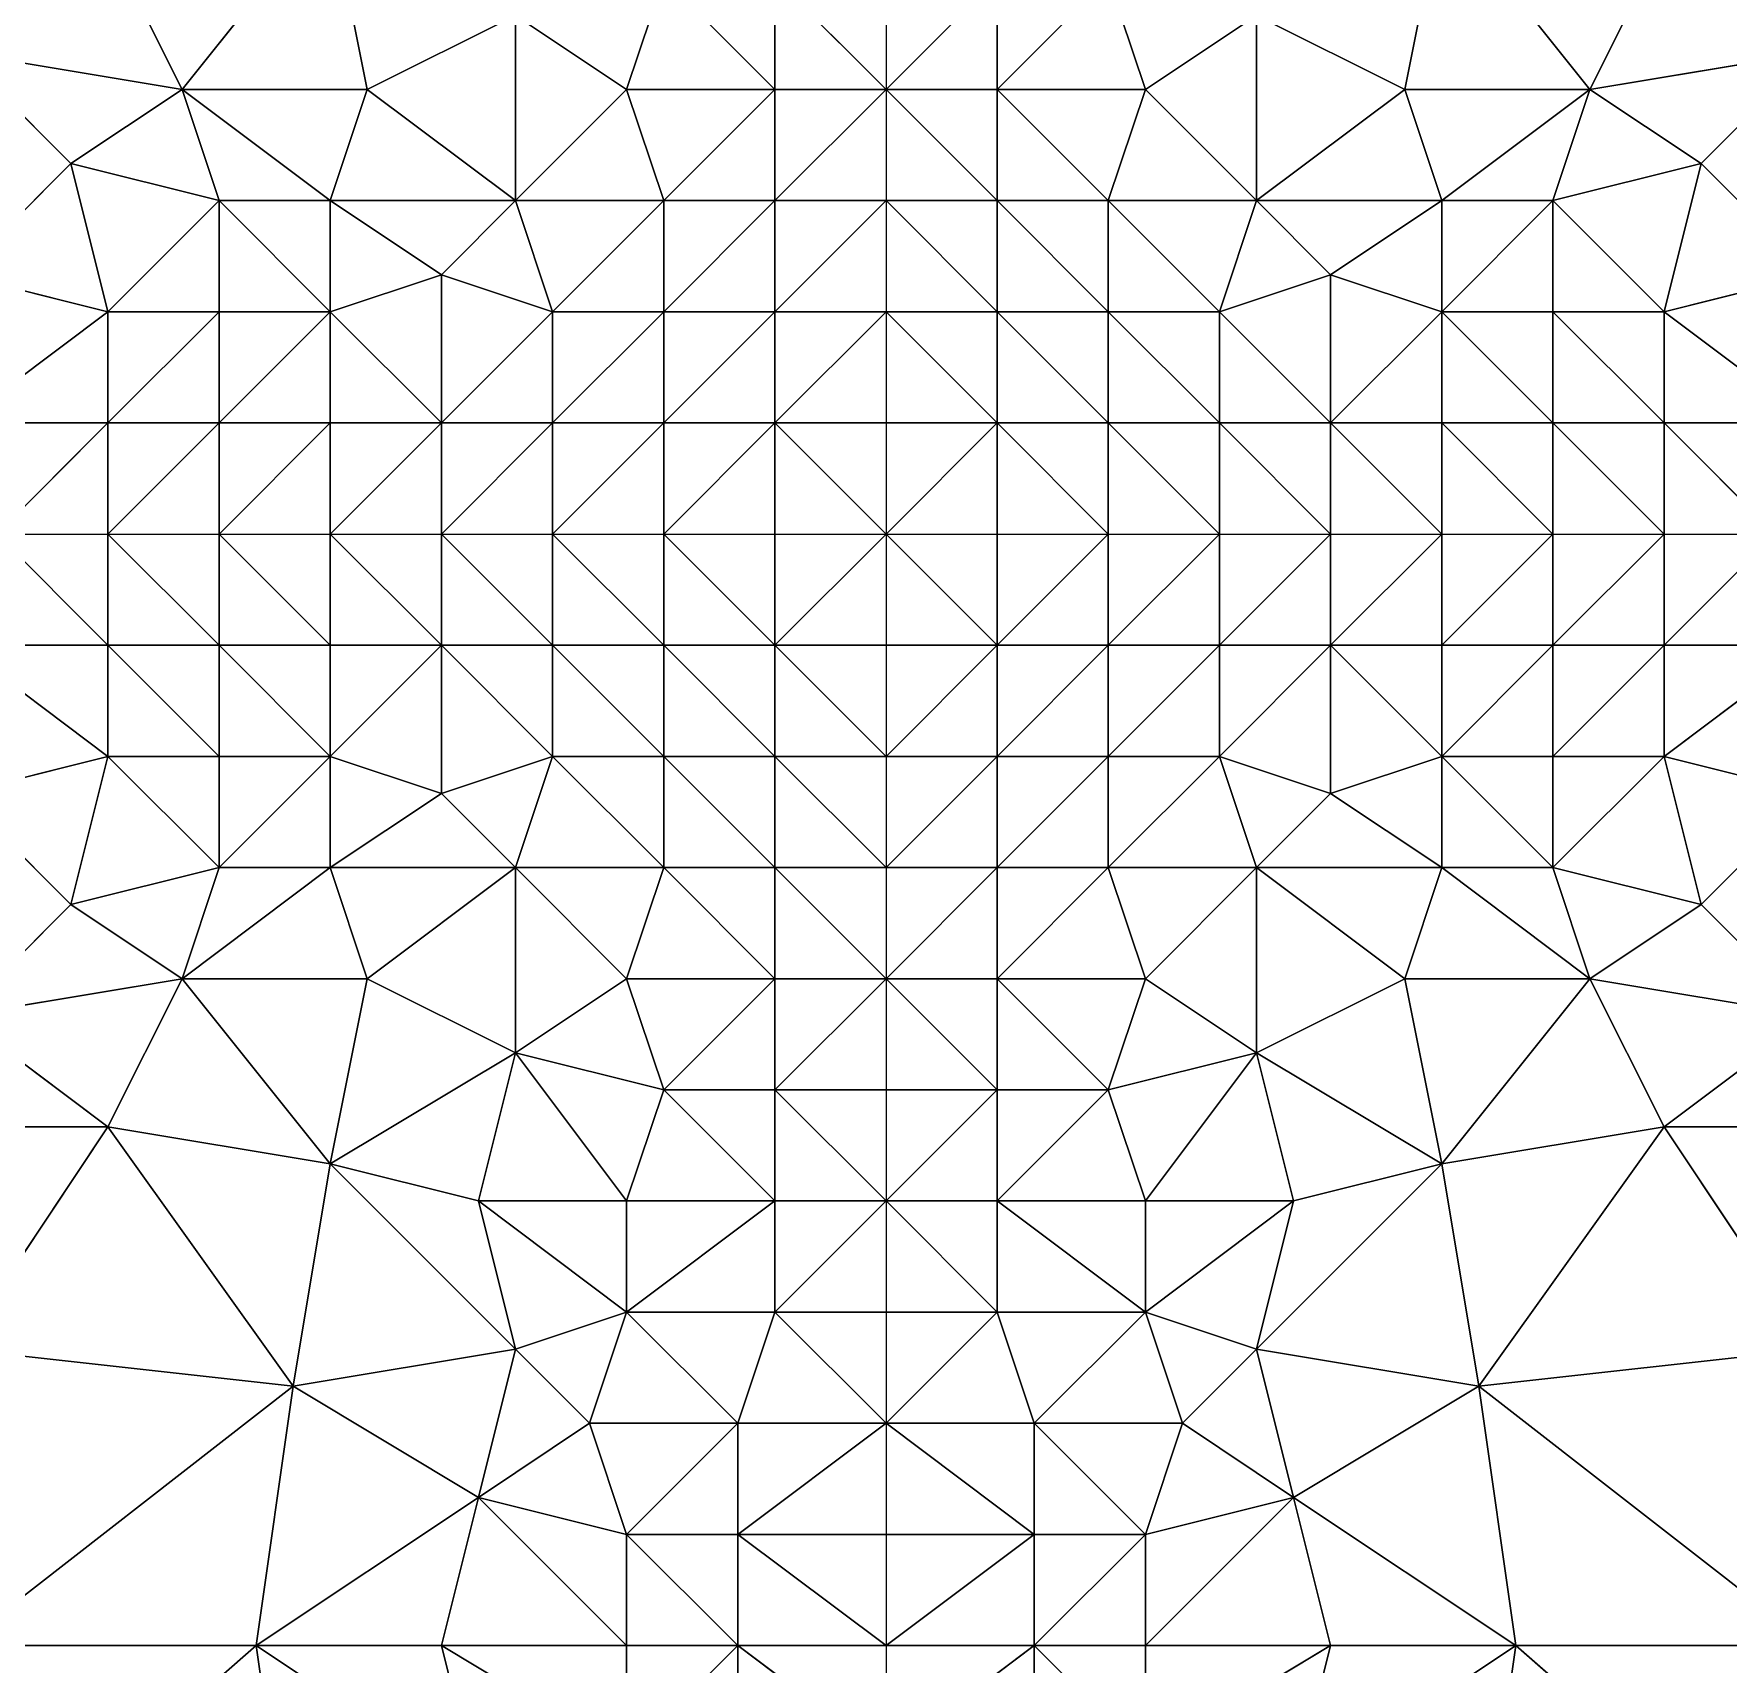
# Model space of a CAD drawing. Header units: metres. Extents: x 0 to 8, y 0 to 4.
# Drawn here: x 1.27 to 1.7273, y 0.695 to 1.135 of the extents above; entities that cross this region are included whole.
import ezdxf

# ---------------------------------------------------------------- set-up
doc = ezdxf.new("R2010")
doc.units = ezdxf.units.M
doc.header["$MEASUREMENT"] = 0
for name, color, linetype, lineweight in [('DL_FE_MESH', 134, 'Continuous', 0), ('DL_FE_MESH_CELLS_2', 132, 'Continuous', 0), ('DL_FE_MESH_CELLS_7', 132, 'Continuous', 0), ('DL_FE_MESH_CELLS_8', 132, 'Continuous', 0), ('DL_FE_MESH_CELLS_9', 132, 'Continuous', 0), ('DL_TOPOLOGY', 7, 'Continuous', 0)]:
    doc.layers.add(name, color=color, linetype=linetype, lineweight=lineweight)

msp = doc.modelspace()

# ---------------------------------------------------------------- linework, layer by layer
at = {"layer": 'DL_FE_MESH'}
for p, q in [((1.35, 1.17), (1.31, 1.12)), ((1.36, 1.12), (1.35, 1.17)), ((1.65, 1.17), (1.64, 1.12)), ((1.65, 1.17), (1.69, 1.12)), ((1.31, 1.12), (1.29, 1.16)), ((1.71, 1.16), (1.69, 1.12)), ((1.43, 1.12), (1.44, 1.15)), ((1.47, 1.12), (1.44, 1.15)), ((1.47, 1.15), (1.5, 1.12)), ((1.47, 1.15), (1.47, 1.12)), ((1.53, 1.15), (1.5, 1.12)), ((1.53, 1.12), (1.53, 1.15)), ((1.53, 1.12), (1.56, 1.15)), ((1.56, 1.15), (1.57, 1.12)), ((1.36, 1.12), (1.4, 1.14)), ((1.4, 1.14), (1.4, 1.09)), ((1.43, 1.12), (1.4, 1.14)), ((1.6, 1.14), (1.57, 1.12)), ((1.6, 1.14), (1.64, 1.12)), ((1.6, 1.09), (1.6, 1.14)), ((1.28, 1.1), (1.25, 1.13)), ((1.31, 1.12), (1.25, 1.13)), ((1.69, 1.12), (1.75, 1.13)), ((1.75, 1.13), (1.72, 1.1)), ((1.28, 1.1), (1.31, 1.12)), ((1.32, 1.09), (1.31, 1.12)), ((1.31, 1.12), (1.36, 1.12)), ((1.35, 1.09), (1.31, 1.12)), ((1.35, 1.09), (1.36, 1.12)), ((1.4, 1.09), (1.36, 1.12)), ((1.4, 1.09), (1.43, 1.12)), ((1.44, 1.09), (1.43, 1.12)), ((1.43, 1.12), (1.47, 1.12)), ((1.47, 1.12), (1.44, 1.09)), ((1.47, 1.09), (1.5, 1.12)), ((1.5, 1.12), (1.47, 1.12)), ((1.47, 1.12), (1.47, 1.09)), ((1.5, 1.12), (1.53, 1.12)), ((1.53, 1.09), (1.5, 1.12)), ((1.53, 1.09), (1.53, 1.12)), ((1.57, 1.12), (1.53, 1.12)), ((1.53, 1.12), (1.56, 1.09)), ((1.57, 1.12), (1.56, 1.09)), ((1.57, 1.12), (1.6, 1.09)), ((1.64, 1.12), (1.6, 1.09)), ((1.69, 1.12), (1.64, 1.12)), ((1.64, 1.12), (1.65, 1.09)), ((1.65, 1.09), (1.69, 1.12)), ((1.69, 1.12), (1.68, 1.09)), ((1.69, 1.12), (1.72, 1.1)), ((1.25, 1.07), (1.28, 1.1)), ((1.29, 1.06), (1.28, 1.1)), ((1.28, 1.1), (1.32, 1.09)), ((1.72, 1.1), (1.68, 1.09)), ((1.72, 1.1), (1.71, 1.06)), ((1.72, 1.1), (1.75, 1.07)), ((1.32, 1.09), (1.29, 1.06)), ((1.32, 1.06), (1.32, 1.09)), ((1.32, 1.09), (1.35, 1.09)), ((1.35, 1.06), (1.32, 1.09)), ((1.35, 1.06), (1.35, 1.09)), ((1.38, 1.07), (1.35, 1.09)), ((1.4, 1.09), (1.35, 1.09)), ((1.38, 1.07), (1.4, 1.09)), ((1.41, 1.06), (1.4, 1.09)), ((1.4, 1.09), (1.44, 1.09)), ((1.44, 1.09), (1.41, 1.06)), ((1.47, 1.09), (1.44, 1.06)), ((1.44, 1.09), (1.44, 1.06)), ((1.47, 1.09), (1.44, 1.09)), ((1.47, 1.06), (1.47, 1.09)), ((1.47, 1.06), (1.5, 1.09)), ((1.5, 1.09), (1.47, 1.09)), ((1.5, 1.09), (1.53, 1.09)), ((1.53, 1.06), (1.5, 1.09)), ((1.56, 1.09), (1.53, 1.09)), ((1.53, 1.09), (1.56, 1.06)), ((1.53, 1.09), (1.53, 1.06)), ((1.56, 1.06), (1.56, 1.09)), ((1.6, 1.09), (1.56, 1.09)), ((1.56, 1.09), (1.59, 1.06)), ((1.6, 1.09), (1.59, 1.06)), ((1.6, 1.09), (1.65, 1.09)), ((1.6, 1.09), (1.62, 1.07)), ((1.65, 1.09), (1.62, 1.07)), ((1.65, 1.06), (1.68, 1.09)), ((1.68, 1.09), (1.65, 1.09)), ((1.65, 1.09), (1.65, 1.06)), ((1.68, 1.09), (1.71, 1.06)), ((1.68, 1.09), (1.68, 1.06)), ((1.29, 1.06), (1.25, 1.07)), ((1.35, 1.06), (1.38, 1.07)), ((1.38, 1.03), (1.38, 1.07)), ((1.41, 1.06), (1.38, 1.07)), ((1.62, 1.07), (1.59, 1.06)), ((1.65, 1.06), (1.62, 1.07)), ((1.62, 1.07), (1.62, 1.03)), ((1.75, 1.07), (1.71, 1.06)), ((1.29, 1.06), (1.25, 1.03)), ((1.29, 1.03), (1.29, 1.06)), ((1.29, 1.06), (1.32, 1.06)), ((1.32, 1.06), (1.29, 1.03)), ((1.32, 1.03), (1.32, 1.06)), ((1.32, 1.06), (1.35, 1.06)), ((1.35, 1.06), (1.32, 1.03)), ((1.35, 1.03), (1.35, 1.06)), ((1.38, 1.03), (1.35, 1.06)), ((1.41, 1.06), (1.38, 1.03)), ((1.41, 1.03), (1.41, 1.06)), ((1.41, 1.06), (1.44, 1.06)), ((1.44, 1.06), (1.41, 1.03)), ((1.44, 1.06), (1.47, 1.06)), ((1.44, 1.03), (1.44, 1.06)), ((1.47, 1.06), (1.44, 1.03)), ((1.47, 1.03), (1.5, 1.06)), ((1.5, 1.06), (1.47, 1.06)), ((1.47, 1.06), (1.47, 1.03)), ((1.5, 1.06), (1.53, 1.06)), ((1.53, 1.03), (1.5, 1.06)), ((1.53, 1.06), (1.56, 1.06)), ((1.53, 1.03), (1.53, 1.06)), ((1.53, 1.06), (1.56, 1.03)), ((1.59, 1.06), (1.56, 1.06)), ((1.56, 1.06), (1.59, 1.03)), ((1.56, 1.06), (1.56, 1.03)), ((1.59, 1.06), (1.62, 1.03)), ((1.59, 1.06), (1.59, 1.03)), ((1.62, 1.03), (1.65, 1.06)), ((1.68, 1.06), (1.65, 1.06)), ((1.65, 1.06), (1.68, 1.03)), ((1.65, 1.06), (1.65, 1.03)), ((1.71, 1.06), (1.68, 1.06)), ((1.68, 1.06), (1.71, 1.03)), ((1.68, 1.06), (1.68, 1.03)), ((1.71, 1.06), (1.75, 1.03)), ((1.71, 1.06), (1.71, 1.03)), ((1.29, 1.03), (1.25, 1.03)), ((1.29, 1.03), (1.26, 1)), ((1.29, 1), (1.29, 1.03)), ((1.32, 1.03), (1.29, 1)), ((1.32, 1.03), (1.29, 1.03)), ((1.32, 1), (1.32, 1.03)), ((1.35, 1.03), (1.32, 1)), ((1.35, 1.03), (1.32, 1.03)), ((1.35, 1), (1.35, 1.03)), ((1.38, 1.03), (1.35, 1)), ((1.38, 1.03), (1.35, 1.03)), ((1.38, 1), (1.38, 1.03)), ((1.41, 1.03), (1.38, 1)), ((1.41, 1.03), (1.38, 1.03)), ((1.41, 1), (1.41, 1.03)), ((1.44, 1.03), (1.41, 1)), ((1.44, 1.03), (1.41, 1.03)), ((1.44, 1), (1.44, 1.03)), ((1.47, 1.03), (1.44, 1)), ((1.47, 1.03), (1.44, 1.03)), ((1.5, 1.03), (1.47, 1.03)), ((1.47, 1.03), (1.5, 1)), ((1.47, 1.03), (1.47, 1)), ((1.5, 1.03), (1.53, 1.03)), ((1.53, 1.03), (1.5, 1)), ((1.53, 1), (1.53, 1.03)), ((1.53, 1.03), (1.56, 1)), ((1.56, 1.03), (1.53, 1.03)), ((1.56, 1), (1.56, 1.03)), ((1.56, 1.03), (1.59, 1)), ((1.59, 1.03), (1.56, 1.03)), ((1.59, 1), (1.59, 1.03)), ((1.59, 1.03), (1.62, 1)), ((1.62, 1.03), (1.59, 1.03)), ((1.62, 1), (1.62, 1.03)), ((1.62, 1.03), (1.65, 1)), ((1.65, 1.03), (1.62, 1.03)), ((1.65, 1), (1.65, 1.03)), ((1.65, 1.03), (1.68, 1)), ((1.68, 1.03), (1.65, 1.03)), ((1.68, 1), (1.68, 1.03)), ((1.68, 1.03), (1.71, 1)), ((1.71, 1.03), (1.68, 1.03)), ((1.71, 1), (1.71, 1.03)), ((1.74, 1), (1.71, 1.03)), ((1.75, 1.03), (1.71, 1.03)), ((1.26, 1), (1.29, 0.97)), ((1.32, 0.97), (1.29, 1)), ((1.29, 1), (1.29, 0.97)), ((1.35, 0.97), (1.32, 1)), ((1.32, 1), (1.32, 0.97)), ((1.38, 0.97), (1.35, 1)), ((1.35, 1), (1.35, 0.97)), ((1.41, 0.97), (1.38, 1)), ((1.38, 1), (1.38, 0.97)), ((1.44, 0.97), (1.41, 1)), ((1.41, 1), (1.41, 0.97)), ((1.47, 0.97), (1.44, 1)), ((1.44, 1), (1.44, 0.97)), ((1.47, 0.97), (1.5, 1)), ((1.47, 1), (1.47, 0.97)), ((1.53, 0.97), (1.5, 1)), ((1.53, 1), (1.53, 0.97)), ((1.53, 0.97), (1.56, 1)), ((1.56, 1), (1.56, 0.97)), ((1.56, 0.97), (1.59, 1)), ((1.59, 1), (1.59, 0.97)), ((1.59, 0.97), (1.62, 1)), ((1.62, 1), (1.62, 0.97)), ((1.62, 0.97), (1.65, 1)), ((1.65, 1), (1.65, 0.97)), ((1.65, 0.97), (1.68, 1)), ((1.68, 1), (1.68, 0.97)), ((1.68, 0.97), (1.71, 1)), ((1.71, 0.97), (1.74, 1)), ((1.71, 1), (1.71, 0.97)), ((1.25, 0.97), (1.29, 0.97)), ((1.29, 0.94), (1.25, 0.97)), ((1.29, 0.97), (1.32, 0.97)), ((1.29, 0.94), (1.29, 0.97)), ((1.32, 0.94), (1.29, 0.97)), ((1.32, 0.97), (1.35, 0.97)), ((1.32, 0.94), (1.32, 0.97)), ((1.35, 0.94), (1.32, 0.97)), ((1.35, 0.97), (1.38, 0.97)), ((1.35, 0.94), (1.35, 0.97)), ((1.38, 0.97), (1.35, 0.94)), ((1.38, 0.97), (1.41, 0.97)), ((1.38, 0.93), (1.38, 0.97)), ((1.41, 0.94), (1.38, 0.97)), ((1.41, 0.97), (1.44, 0.97)), ((1.41, 0.94), (1.41, 0.97)), ((1.44, 0.94), (1.41, 0.97)), ((1.44, 0.97), (1.47, 0.97)), ((1.44, 0.94), (1.44, 0.97)), ((1.47, 0.94), (1.44, 0.97)), ((1.5, 0.97), (1.47, 0.97)), ((1.47, 0.97), (1.5, 0.94)), ((1.47, 0.97), (1.47, 0.94)), ((1.5, 0.97), (1.53, 0.97)), ((1.53, 0.97), (1.5, 0.94)), ((1.53, 0.97), (1.56, 0.97)), ((1.53, 0.94), (1.53, 0.97)), ((1.53, 0.94), (1.56, 0.97)), ((1.56, 0.97), (1.59, 0.97)), ((1.56, 0.94), (1.59, 0.97)), ((1.56, 0.97), (1.56, 0.94)), ((1.59, 0.97), (1.62, 0.97)), ((1.59, 0.94), (1.62, 0.97)), ((1.59, 0.97), (1.59, 0.94)), ((1.62, 0.97), (1.65, 0.97)), ((1.62, 0.97), (1.65, 0.94)), ((1.62, 0.97), (1.62, 0.93)), ((1.65, 0.97), (1.68, 0.97)), ((1.65, 0.94), (1.68, 0.97)), ((1.65, 0.97), (1.65, 0.94)), ((1.68, 0.97), (1.71, 0.97)), ((1.68, 0.94), (1.71, 0.97)), ((1.68, 0.97), (1.68, 0.94)), ((1.71, 0.97), (1.75, 0.97)), ((1.71, 0.94), (1.75, 0.97)), ((1.71, 0.97), (1.71, 0.94)), ((1.25, 0.93), (1.29, 0.94)), ((1.28, 0.9), (1.29, 0.94)), ((1.29, 0.94), (1.32, 0.94)), ((1.32, 0.91), (1.29, 0.94)), ((1.32, 0.91), (1.32, 0.94)), ((1.32, 0.94), (1.35, 0.94)), ((1.35, 0.94), (1.32, 0.91)), ((1.35, 0.91), (1.35, 0.94)), ((1.35, 0.94), (1.38, 0.93)), ((1.38, 0.93), (1.41, 0.94)), ((1.4, 0.91), (1.41, 0.94)), ((1.41, 0.94), (1.44, 0.94)), ((1.44, 0.91), (1.41, 0.94)), ((1.44, 0.94), (1.44, 0.91)), ((1.47, 0.91), (1.44, 0.94)), ((1.47, 0.94), (1.44, 0.94)), ((1.47, 0.91), (1.47, 0.94)), ((1.5, 0.94), (1.47, 0.94)), ((1.47, 0.94), (1.5, 0.91)), ((1.5, 0.94), (1.53, 0.94)), ((1.53, 0.94), (1.5, 0.91)), ((1.53, 0.91), (1.56, 0.94)), ((1.56, 0.94), (1.53, 0.94)), ((1.53, 0.94), (1.53, 0.91)), ((1.56, 0.91), (1.56, 0.94)), ((1.56, 0.91), (1.59, 0.94)), ((1.59, 0.94), (1.56, 0.94)), ((1.59, 0.94), (1.62, 0.93)), ((1.59, 0.94), (1.6, 0.91)), ((1.65, 0.94), (1.62, 0.93)), ((1.68, 0.94), (1.65, 0.94)), ((1.65, 0.94), (1.68, 0.91)), ((1.65, 0.94), (1.65, 0.91)), ((1.68, 0.91), (1.71, 0.94)), ((1.71, 0.94), (1.68, 0.94)), ((1.68, 0.94), (1.68, 0.91)), ((1.71, 0.94), (1.75, 0.93)), ((1.71, 0.94), (1.72, 0.9)), ((1.28, 0.9), (1.25, 0.93)), ((1.35, 0.91), (1.38, 0.93)), ((1.4, 0.91), (1.38, 0.93)), ((1.62, 0.93), (1.6, 0.91)), ((1.62, 0.93), (1.65, 0.91)), ((1.75, 0.93), (1.72, 0.9)), ((1.28, 0.9), (1.32, 0.91)), ((1.31, 0.88), (1.32, 0.91)), ((1.35, 0.91), (1.31, 0.88)), ((1.32, 0.91), (1.35, 0.91)), ((1.36, 0.88), (1.35, 0.91)), ((1.4, 0.91), (1.35, 0.91)), ((1.36, 0.88), (1.4, 0.91)), ((1.4, 0.91), (1.4, 0.86)), ((1.43, 0.88), (1.4, 0.91)), ((1.4, 0.91), (1.44, 0.91)), ((1.43, 0.88), (1.44, 0.91)), ((1.44, 0.91), (1.47, 0.91)), ((1.47, 0.88), (1.44, 0.91)), ((1.5, 0.91), (1.47, 0.91)), ((1.47, 0.91), (1.5, 0.88)), ((1.47, 0.91), (1.47, 0.88)), ((1.5, 0.91), (1.53, 0.91)), ((1.53, 0.91), (1.5, 0.88)), ((1.53, 0.91), (1.56, 0.91)), ((1.53, 0.88), (1.53, 0.91)), ((1.53, 0.88), (1.56, 0.91)), ((1.6, 0.91), (1.56, 0.91)), ((1.56, 0.91), (1.57, 0.88)), ((1.6, 0.91), (1.57, 0.88)), ((1.6, 0.91), (1.65, 0.91)), ((1.6, 0.91), (1.64, 0.88)), ((1.6, 0.86), (1.6, 0.91)), ((1.65, 0.91), (1.64, 0.88)), ((1.65, 0.91), (1.69, 0.88)), ((1.68, 0.91), (1.65, 0.91)), ((1.72, 0.9), (1.68, 0.91)), ((1.68, 0.91), (1.69, 0.88)), ((1.25, 0.87), (1.28, 0.9)), ((1.31, 0.88), (1.28, 0.9)), ((1.72, 0.9), (1.69, 0.88)), ((1.72, 0.9), (1.75, 0.87)), ((1.31, 0.88), (1.25, 0.87)), ((1.29, 0.84), (1.31, 0.88)), ((1.31, 0.88), (1.36, 0.88)), ((1.35, 0.83), (1.31, 0.88)), ((1.35, 0.83), (1.36, 0.88)), ((1.4, 0.86), (1.36, 0.88)), ((1.4, 0.86), (1.43, 0.88)), ((1.44, 0.85), (1.43, 0.88)), ((1.43, 0.88), (1.47, 0.88)), ((1.47, 0.88), (1.44, 0.85)), ((1.47, 0.85), (1.5, 0.88)), ((1.5, 0.88), (1.47, 0.88)), ((1.47, 0.88), (1.47, 0.85)), ((1.5, 0.88), (1.53, 0.88)), ((1.53, 0.85), (1.5, 0.88)), ((1.53, 0.85), (1.53, 0.88)), ((1.57, 0.88), (1.53, 0.88)), ((1.53, 0.88), (1.56, 0.85)), ((1.57, 0.88), (1.56, 0.85)), ((1.57, 0.88), (1.6, 0.86)), ((1.64, 0.88), (1.6, 0.86)), ((1.69, 0.88), (1.64, 0.88)), ((1.64, 0.88), (1.65, 0.83)), ((1.65, 0.83), (1.69, 0.88)), ((1.69, 0.88), (1.75, 0.87)), ((1.69, 0.88), (1.71, 0.84)), ((1.29, 0.84), (1.25, 0.87)), ((1.75, 0.87), (1.71, 0.84)), ((1.35, 0.83), (1.4, 0.86)), ((1.39, 0.82), (1.4, 0.86)), ((1.43, 0.82), (1.4, 0.86)), ((1.44, 0.85), (1.4, 0.86)), ((1.6, 0.86), (1.56, 0.85)), ((1.57, 0.82), (1.6, 0.86)), ((1.6, 0.86), (1.65, 0.83)), ((1.6, 0.86), (1.61, 0.82)), ((1.43, 0.82), (1.44, 0.85)), ((1.44, 0.85), (1.47, 0.85)), ((1.47, 0.82), (1.44, 0.85)), ((1.5, 0.85), (1.47, 0.85)), ((1.47, 0.85), (1.5, 0.82)), ((1.47, 0.85), (1.47, 0.82)), ((1.5, 0.85), (1.53, 0.85)), ((1.53, 0.85), (1.5, 0.82)), ((1.53, 0.82), (1.53, 0.85)), ((1.53, 0.82), (1.56, 0.85)), ((1.56, 0.85), (1.53, 0.85)), ((1.56, 0.85), (1.57, 0.82)), ((1.29, 0.84), (1.21, 0.84)), ((1.25, 0.78), (1.29, 0.84)), ((1.34, 0.77), (1.29, 0.84)), ((1.35, 0.83), (1.29, 0.84)), ((1.71, 0.84), (1.65, 0.83)), ((1.71, 0.84), (1.66, 0.77)), ((1.71, 0.84), (1.79, 0.84)), ((1.71, 0.84), (1.75, 0.78)), ((1.34, 0.77), (1.35, 0.83)), ((1.35, 0.83), (1.39, 0.82)), ((1.4, 0.78), (1.35, 0.83)), ((1.65, 0.83), (1.6, 0.78)), ((1.65, 0.83), (1.61, 0.82)), ((1.65, 0.83), (1.66, 0.77)), ((1.4, 0.78), (1.39, 0.82)), ((1.39, 0.82), (1.43, 0.82)), ((1.43, 0.79), (1.39, 0.82)), ((1.43, 0.79), (1.43, 0.82)), ((1.43, 0.82), (1.47, 0.82)), ((1.47, 0.82), (1.43, 0.79)), ((1.47, 0.79), (1.5, 0.82)), ((1.5, 0.82), (1.47, 0.82)), ((1.47, 0.82), (1.47, 0.79)), ((1.5, 0.82), (1.53, 0.82)), ((1.53, 0.79), (1.5, 0.82)), ((1.53, 0.79), (1.53, 0.82)), ((1.57, 0.82), (1.53, 0.82)), ((1.53, 0.82), (1.57, 0.79)), ((1.57, 0.79), (1.61, 0.82)), ((1.61, 0.82), (1.57, 0.82)), ((1.57, 0.82), (1.57, 0.79)), ((1.61, 0.82), (1.6, 0.78)), ((1.4, 0.78), (1.43, 0.79)), ((1.42, 0.76), (1.43, 0.79)), ((1.43, 0.79), (1.47, 0.79)), ((1.46, 0.76), (1.43, 0.79)), ((1.47, 0.79), (1.46, 0.76)), ((1.5, 0.79), (1.47, 0.79)), ((1.47, 0.79), (1.5, 0.76)), ((1.5, 0.79), (1.53, 0.79)), ((1.53, 0.79), (1.5, 0.76)), ((1.54, 0.76), (1.53, 0.79)), ((1.57, 0.79), (1.53, 0.79)), ((1.54, 0.76), (1.57, 0.79)), ((1.57, 0.79), (1.6, 0.78)), ((1.57, 0.79), (1.58, 0.76)), ((1.34, 0.77), (1.25, 0.78)), ((1.34, 0.77), (1.4, 0.78)), ((1.4, 0.78), (1.39, 0.74)), ((1.42, 0.76), (1.4, 0.78)), ((1.6, 0.78), (1.58, 0.76)), ((1.61, 0.74), (1.6, 0.78)), ((1.66, 0.77), (1.6, 0.78)), ((1.75, 0.78), (1.66, 0.77)), ((1.34, 0.77), (1.25, 0.7)), ((1.33, 0.7), (1.34, 0.77)), ((1.34, 0.77), (1.39, 0.74)), ((1.66, 0.77), (1.61, 0.74)), ((1.66, 0.77), (1.75, 0.7)), ((1.66, 0.77), (1.67, 0.7)), ((1.39, 0.74), (1.42, 0.76)), ((1.43, 0.73), (1.42, 0.76)), ((1.42, 0.76), (1.46, 0.76)), ((1.46, 0.76), (1.43, 0.73)), ((1.46, 0.73), (1.5, 0.76)), ((1.5, 0.76), (1.46, 0.76)), ((1.46, 0.76), (1.46, 0.73)), ((1.5, 0.76), (1.54, 0.76)), ((1.54, 0.73), (1.5, 0.76)), ((1.54, 0.73), (1.54, 0.76)), ((1.58, 0.76), (1.54, 0.76)), ((1.54, 0.76), (1.57, 0.73)), ((1.58, 0.76), (1.57, 0.73)), ((1.58, 0.76), (1.61, 0.74)), ((1.33, 0.7), (1.39, 0.74)), ((1.38, 0.7), (1.39, 0.74)), ((1.43, 0.7), (1.39, 0.74)), ((1.43, 0.73), (1.39, 0.74)), ((1.57, 0.7), (1.61, 0.74)), ((1.61, 0.74), (1.57, 0.73)), ((1.61, 0.74), (1.67, 0.7)), ((1.61, 0.74), (1.62, 0.7)), ((1.43, 0.7), (1.43, 0.73)), ((1.43, 0.73), (1.46, 0.73)), ((1.46, 0.7), (1.43, 0.73)), ((1.5, 0.73), (1.46, 0.73)), ((1.46, 0.73), (1.5, 0.7)), ((1.46, 0.73), (1.46, 0.7)), ((1.5, 0.73), (1.54, 0.73)), ((1.54, 0.73), (1.5, 0.7)), ((1.54, 0.7), (1.54, 0.73)), ((1.54, 0.7), (1.57, 0.73)), ((1.57, 0.73), (1.54, 0.73)), ((1.57, 0.73), (1.57, 0.7)), ((1.25, 0.7), (1.33, 0.7)), ((1.33, 0.7), (1.25, 0.63)), ((1.34, 0.63), (1.33, 0.7)), ((1.33, 0.7), (1.38, 0.7)), ((1.39, 0.66), (1.33, 0.7)), ((1.39, 0.66), (1.38, 0.7)), ((1.38, 0.7), (1.43, 0.7)), ((1.43, 0.67), (1.38, 0.7)), ((1.43, 0.67), (1.43, 0.7)), ((1.43, 0.7), (1.46, 0.7)), ((1.46, 0.7), (1.43, 0.67)), ((1.5, 0.7), (1.46, 0.7)), ((1.46, 0.7), (1.5, 0.67)), ((1.46, 0.7), (1.46, 0.67)), ((1.5, 0.7), (1.54, 0.7)), ((1.54, 0.7), (1.5, 0.67)), ((1.54, 0.67), (1.54, 0.7)), ((1.57, 0.7), (1.54, 0.7)), ((1.54, 0.7), (1.57, 0.67)), ((1.57, 0.67), (1.62, 0.7)), ((1.62, 0.7), (1.57, 0.7)), ((1.57, 0.7), (1.57, 0.67)), ((1.61, 0.66), (1.67, 0.7)), ((1.62, 0.7), (1.61, 0.66)), ((1.67, 0.7), (1.62, 0.7)), ((1.67, 0.7), (1.66, 0.63)), ((1.75, 0.7), (1.67, 0.7)), ((1.67, 0.7), (1.75, 0.63))]:
    msp.add_line(p, q, dxfattribs=at)
at = {"layer": 'DL_FE_MESH_CELLS_2'}
for points in [[(1.6, 1.14), (1.64, 1.12), (1.65, 1.17)], [(1.69, 1.12), (1.65, 1.17), (1.64, 1.12)], [(1.69, 1.12), (1.71, 1.16), (1.65, 1.17)], [(1.69, 1.12), (1.75, 1.13), (1.71, 1.16)], [(1.79, 1.16), (1.71, 1.16), (1.75, 1.13)], [(1.53, 1.15), (1.5, 1.12), (1.53, 1.12)], [(1.53, 1.12), (1.56, 1.15), (1.53, 1.15)], [(1.57, 1.12), (1.56, 1.15), (1.53, 1.12)], [(1.6, 1.14), (1.56, 1.15), (1.57, 1.12)], [(1.6, 1.09), (1.6, 1.14), (1.57, 1.12)], [(1.64, 1.12), (1.6, 1.14), (1.6, 1.09)], [(1.72, 1.1), (1.75, 1.13), (1.69, 1.12)], [(1.75, 1.07), (1.75, 1.13), (1.72, 1.1)], [(1.5, 1.12), (1.53, 1.09), (1.53, 1.12)], [(1.56, 1.09), (1.57, 1.12), (1.53, 1.12)], [(1.56, 1.09), (1.53, 1.12), (1.53, 1.09)], [(1.6, 1.09), (1.57, 1.12), (1.56, 1.09)], [(1.65, 1.09), (1.64, 1.12), (1.6, 1.09)], [(1.65, 1.09), (1.69, 1.12), (1.64, 1.12)], [(1.68, 1.09), (1.69, 1.12), (1.65, 1.09)], [(1.72, 1.1), (1.69, 1.12), (1.68, 1.09)], [(1.71, 1.06), (1.72, 1.1), (1.68, 1.09)], [(1.75, 1.07), (1.72, 1.1), (1.71, 1.06)], [(1.5, 1.09), (1.53, 1.06), (1.53, 1.09)], [(1.56, 1.06), (1.56, 1.09), (1.53, 1.09)], [(1.56, 1.06), (1.53, 1.09), (1.53, 1.06)], [(1.59, 1.06), (1.6, 1.09), (1.56, 1.09)], [(1.59, 1.06), (1.56, 1.09), (1.56, 1.06)], [(1.62, 1.07), (1.6, 1.09), (1.59, 1.06)], [(1.65, 1.09), (1.6, 1.09), (1.62, 1.07)], [(1.65, 1.06), (1.65, 1.09), (1.62, 1.07)], [(1.65, 1.06), (1.68, 1.09), (1.65, 1.09)], [(1.68, 1.06), (1.68, 1.09), (1.65, 1.06)], [(1.71, 1.06), (1.68, 1.09), (1.68, 1.06)], [(1.62, 1.03), (1.62, 1.07), (1.59, 1.06)], [(1.62, 1.03), (1.65, 1.06), (1.62, 1.07)], [(1.75, 1.03), (1.75, 1.07), (1.71, 1.06)], [(1.5, 1.06), (1.53, 1.03), (1.53, 1.06)], [(1.56, 1.03), (1.56, 1.06), (1.53, 1.06)], [(1.56, 1.03), (1.53, 1.06), (1.53, 1.03)], [(1.59, 1.03), (1.59, 1.06), (1.56, 1.06)], [(1.59, 1.03), (1.56, 1.06), (1.56, 1.03)], [(1.62, 1.03), (1.59, 1.06), (1.59, 1.03)], [(1.65, 1.03), (1.65, 1.06), (1.62, 1.03)], [(1.68, 1.03), (1.68, 1.06), (1.65, 1.06)], [(1.68, 1.03), (1.65, 1.06), (1.65, 1.03)], [(1.71, 1.03), (1.71, 1.06), (1.68, 1.06)], [(1.71, 1.03), (1.68, 1.06), (1.68, 1.03)], [(1.75, 1.03), (1.71, 1.06), (1.71, 1.03)], [(1.53, 1.03), (1.56, 1), (1.56, 1.03)], [(1.56, 1.03), (1.59, 1), (1.59, 1.03)], [(1.59, 1.03), (1.62, 1), (1.62, 1.03)], [(1.62, 1.03), (1.65, 1), (1.65, 1.03)], [(1.65, 1.03), (1.68, 1), (1.68, 1.03)], [(1.68, 1.03), (1.71, 1), (1.71, 1.03)], [(1.71, 1.03), (1.74, 1), (1.75, 1.03)]]:
    msp.add_3dface(points, dxfattribs=at)
for points, invisible_edges in [([(1.5, 1.15), (1.5, 1.12), (1.53, 1.15)], 1), ([(1.5, 1.12), (1.5, 1.09), (1.53, 1.09)], 1), ([(1.5, 1.09), (1.5, 1.06), (1.53, 1.06)], 1), ([(1.5, 1.06), (1.5, 1.03), (1.53, 1.03)], 1), ([(1.53, 1.03), (1.5, 1), (1.53, 1)], 2), ([(1.5, 1.03), (1.5, 1), (1.53, 1.03)], 1), ([(1.53, 1), (1.56, 1), (1.53, 1.03)], 1), ([(1.56, 1), (1.59, 1), (1.56, 1.03)], 1), ([(1.59, 1), (1.62, 1), (1.59, 1.03)], 1), ([(1.62, 1), (1.65, 1), (1.62, 1.03)], 1), ([(1.65, 1), (1.68, 1), (1.65, 1.03)], 1), ([(1.68, 1), (1.71, 1), (1.68, 1.03)], 1), ([(1.71, 1.03), (1.71, 1), (1.74, 1)], 2)]:
    msp.add_3dface(points, dxfattribs=dict(at, invisible_edges=invisible_edges))
at = {"layer": 'DL_FE_MESH_CELLS_7'}
for points in [[(1.29, 1.16), (1.31, 1.12), (1.35, 1.17)], [(1.35, 1.17), (1.31, 1.12), (1.36, 1.12)], [(1.4, 1.14), (1.35, 1.17), (1.36, 1.12)], [(1.21, 1.16), (1.25, 1.13), (1.29, 1.16)], [(1.29, 1.16), (1.25, 1.13), (1.31, 1.12)], [(1.4, 1.14), (1.43, 1.12), (1.44, 1.15)], [(1.44, 1.15), (1.43, 1.12), (1.47, 1.12)], [(1.44, 1.15), (1.47, 1.12), (1.47, 1.15)], [(1.5, 1.12), (1.47, 1.15), (1.47, 1.12)], [(1.36, 1.12), (1.4, 1.09), (1.4, 1.14)], [(1.4, 1.14), (1.4, 1.09), (1.43, 1.12)], [(1.25, 1.13), (1.25, 1.07), (1.28, 1.1)], [(1.31, 1.12), (1.25, 1.13), (1.28, 1.1)], [(1.28, 1.1), (1.32, 1.09), (1.31, 1.12)], [(1.35, 1.09), (1.31, 1.12), (1.32, 1.09)], [(1.36, 1.12), (1.31, 1.12), (1.35, 1.09)], [(1.35, 1.09), (1.4, 1.09), (1.36, 1.12)], [(1.4, 1.09), (1.44, 1.09), (1.43, 1.12)], [(1.43, 1.12), (1.44, 1.09), (1.47, 1.12)], [(1.47, 1.12), (1.44, 1.09), (1.47, 1.09)], [(1.47, 1.09), (1.5, 1.12), (1.47, 1.12)], [(1.25, 1.07), (1.29, 1.06), (1.28, 1.1)], [(1.28, 1.1), (1.29, 1.06), (1.32, 1.09)], [(1.32, 1.09), (1.29, 1.06), (1.32, 1.06)], [(1.32, 1.09), (1.32, 1.06), (1.35, 1.06)], [(1.32, 1.09), (1.35, 1.06), (1.35, 1.09)], [(1.35, 1.09), (1.35, 1.06), (1.38, 1.07)], [(1.35, 1.09), (1.38, 1.07), (1.4, 1.09)], [(1.38, 1.07), (1.41, 1.06), (1.4, 1.09)], [(1.4, 1.09), (1.41, 1.06), (1.44, 1.09)], [(1.44, 1.09), (1.41, 1.06), (1.44, 1.06)], [(1.47, 1.09), (1.44, 1.06), (1.47, 1.06)], [(1.44, 1.09), (1.44, 1.06), (1.47, 1.09)], [(1.47, 1.06), (1.5, 1.09), (1.47, 1.09)], [(1.25, 1.07), (1.25, 1.03), (1.29, 1.06)], [(1.35, 1.06), (1.38, 1.03), (1.38, 1.07)], [(1.38, 1.07), (1.38, 1.03), (1.41, 1.06)], [(1.29, 1.06), (1.25, 1.03), (1.29, 1.03)], [(1.32, 1.06), (1.29, 1.03), (1.32, 1.03)], [(1.29, 1.06), (1.29, 1.03), (1.32, 1.06)], [(1.35, 1.06), (1.32, 1.03), (1.35, 1.03)], [(1.32, 1.06), (1.32, 1.03), (1.35, 1.06)], [(1.35, 1.06), (1.35, 1.03), (1.38, 1.03)], [(1.41, 1.06), (1.38, 1.03), (1.41, 1.03)], [(1.44, 1.06), (1.41, 1.03), (1.44, 1.03)], [(1.41, 1.06), (1.41, 1.03), (1.44, 1.06)], [(1.47, 1.06), (1.44, 1.03), (1.47, 1.03)], [(1.44, 1.06), (1.44, 1.03), (1.47, 1.06)], [(1.47, 1.03), (1.5, 1.06), (1.47, 1.06)], [(1.25, 1.03), (1.26, 1), (1.29, 1.03)], [(1.29, 1), (1.32, 1.03), (1.29, 1.03)], [(1.32, 1), (1.35, 1.03), (1.32, 1.03)], [(1.35, 1), (1.38, 1.03), (1.35, 1.03)], [(1.38, 1), (1.41, 1.03), (1.38, 1.03)], [(1.41, 1), (1.44, 1.03), (1.41, 1.03)], [(1.44, 1), (1.47, 1.03), (1.44, 1.03)]]:
    msp.add_3dface(points, dxfattribs=at)
for points, invisible_edges in [([(1.5, 1.12), (1.5, 1.15), (1.47, 1.15)], 1), ([(1.5, 1.09), (1.5, 1.12), (1.47, 1.09)], 1), ([(1.5, 1.06), (1.5, 1.09), (1.47, 1.06)], 1), ([(1.5, 1.03), (1.5, 1.06), (1.47, 1.03)], 1), ([(1.29, 1.03), (1.26, 1), (1.29, 1)], 2), ([(1.29, 1), (1.32, 1), (1.32, 1.03)], 1), ([(1.32, 1), (1.35, 1), (1.35, 1.03)], 1), ([(1.35, 1), (1.38, 1), (1.38, 1.03)], 1), ([(1.38, 1), (1.41, 1), (1.41, 1.03)], 1), ([(1.41, 1), (1.44, 1), (1.44, 1.03)], 1), ([(1.44, 1), (1.47, 1), (1.47, 1.03)], 1), ([(1.5, 1), (1.5, 1.03), (1.47, 1.03)], 1), ([(1.5, 1), (1.47, 1.03), (1.47, 1)], 4)]:
    msp.add_3dface(points, dxfattribs=dict(at, invisible_edges=invisible_edges))
at = {"layer": 'DL_FE_MESH_CELLS_8'}
for points, invisible_edges in [([(1.53, 0.97), (1.5, 1), (1.5, 0.97)], 2), ([(1.53, 1), (1.5, 1), (1.53, 0.97)], 1), ([(1.56, 1), (1.53, 1), (1.53, 0.97)], 1), ([(1.59, 1), (1.56, 1), (1.56, 0.97)], 1), ([(1.62, 1), (1.59, 1), (1.59, 0.97)], 1), ([(1.65, 1), (1.62, 1), (1.62, 0.97)], 1), ([(1.68, 1), (1.65, 1), (1.65, 0.97)], 1), ([(1.71, 1), (1.68, 1), (1.68, 0.97)], 1), ([(1.71, 0.97), (1.74, 1), (1.71, 1)], 2), ([(1.5, 0.97), (1.5, 0.94), (1.53, 0.97)], 1), ([(1.5, 0.94), (1.5, 0.91), (1.53, 0.94)], 1), ([(1.5, 0.91), (1.5, 0.88), (1.53, 0.91)], 1), ([(1.5, 0.88), (1.5, 0.85), (1.53, 0.85)], 1), ([(1.5, 0.85), (1.5, 0.82), (1.53, 0.85)], 1), ([(1.5, 0.82), (1.5, 0.79), (1.53, 0.79)], 1), ([(1.5, 0.79), (1.5, 0.76), (1.53, 0.79)], 1), ([(1.5, 0.76), (1.5, 0.73), (1.54, 0.73)], 1), ([(1.5, 0.73), (1.5, 0.7), (1.54, 0.73)], 1), ([(1.5, 0.7), (1.5, 0.67), (1.54, 0.7)], 1)]:
    msp.add_3dface(points, dxfattribs=dict(at, invisible_edges=invisible_edges))
for points in [[(1.56, 1), (1.53, 0.97), (1.56, 0.97)], [(1.59, 1), (1.56, 0.97), (1.59, 0.97)], [(1.62, 1), (1.59, 0.97), (1.62, 0.97)], [(1.65, 1), (1.62, 0.97), (1.65, 0.97)], [(1.68, 1), (1.65, 0.97), (1.68, 0.97)], [(1.71, 1), (1.68, 0.97), (1.71, 0.97)], [(1.75, 0.97), (1.74, 1), (1.71, 0.97)], [(1.53, 0.97), (1.5, 0.94), (1.53, 0.94)], [(1.53, 0.94), (1.56, 0.97), (1.53, 0.97)], [(1.56, 0.94), (1.56, 0.97), (1.53, 0.94)], [(1.56, 0.94), (1.59, 0.97), (1.56, 0.97)], [(1.59, 0.94), (1.59, 0.97), (1.56, 0.94)], [(1.59, 0.94), (1.62, 0.97), (1.59, 0.97)], [(1.62, 0.93), (1.62, 0.97), (1.59, 0.94)], [(1.65, 0.94), (1.65, 0.97), (1.62, 0.97)], [(1.65, 0.94), (1.62, 0.97), (1.62, 0.93)], [(1.65, 0.94), (1.68, 0.97), (1.65, 0.97)], [(1.68, 0.94), (1.68, 0.97), (1.65, 0.94)], [(1.68, 0.94), (1.71, 0.97), (1.68, 0.97)], [(1.71, 0.94), (1.71, 0.97), (1.68, 0.94)], [(1.71, 0.94), (1.75, 0.97), (1.71, 0.97)], [(1.75, 0.93), (1.75, 0.97), (1.71, 0.94)], [(1.53, 0.94), (1.5, 0.91), (1.53, 0.91)], [(1.53, 0.91), (1.56, 0.94), (1.53, 0.94)], [(1.56, 0.91), (1.56, 0.94), (1.53, 0.91)], [(1.56, 0.91), (1.59, 0.94), (1.56, 0.94)], [(1.6, 0.91), (1.59, 0.94), (1.56, 0.91)], [(1.62, 0.93), (1.59, 0.94), (1.6, 0.91)], [(1.65, 0.91), (1.65, 0.94), (1.62, 0.93)], [(1.68, 0.91), (1.68, 0.94), (1.65, 0.94)], [(1.68, 0.91), (1.65, 0.94), (1.65, 0.91)], [(1.68, 0.91), (1.71, 0.94), (1.68, 0.94)], [(1.72, 0.9), (1.71, 0.94), (1.68, 0.91)], [(1.75, 0.93), (1.71, 0.94), (1.72, 0.9)], [(1.65, 0.91), (1.62, 0.93), (1.6, 0.91)], [(1.75, 0.87), (1.75, 0.93), (1.72, 0.9)], [(1.53, 0.91), (1.5, 0.88), (1.53, 0.88)], [(1.53, 0.88), (1.56, 0.91), (1.53, 0.91)], [(1.57, 0.88), (1.56, 0.91), (1.53, 0.88)], [(1.6, 0.91), (1.56, 0.91), (1.57, 0.88)], [(1.6, 0.86), (1.6, 0.91), (1.57, 0.88)], [(1.65, 0.91), (1.6, 0.91), (1.64, 0.88)], [(1.64, 0.88), (1.6, 0.91), (1.6, 0.86)], [(1.64, 0.88), (1.69, 0.88), (1.65, 0.91)], [(1.65, 0.91), (1.69, 0.88), (1.68, 0.91)], [(1.72, 0.9), (1.68, 0.91), (1.69, 0.88)], [(1.75, 0.87), (1.72, 0.9), (1.69, 0.88)], [(1.5, 0.88), (1.53, 0.85), (1.53, 0.88)], [(1.56, 0.85), (1.57, 0.88), (1.53, 0.88)], [(1.56, 0.85), (1.53, 0.88), (1.53, 0.85)], [(1.6, 0.86), (1.57, 0.88), (1.56, 0.85)], [(1.6, 0.86), (1.65, 0.83), (1.64, 0.88)], [(1.65, 0.83), (1.69, 0.88), (1.64, 0.88)], [(1.71, 0.84), (1.69, 0.88), (1.65, 0.83)], [(1.75, 0.87), (1.69, 0.88), (1.71, 0.84)], [(1.79, 0.84), (1.75, 0.87), (1.71, 0.84)], [(1.57, 0.82), (1.6, 0.86), (1.56, 0.85)], [(1.61, 0.82), (1.6, 0.86), (1.57, 0.82)], [(1.61, 0.82), (1.65, 0.83), (1.6, 0.86)], [(1.53, 0.85), (1.5, 0.82), (1.53, 0.82)], [(1.53, 0.82), (1.56, 0.85), (1.53, 0.85)], [(1.57, 0.82), (1.56, 0.85), (1.53, 0.82)], [(1.66, 0.77), (1.71, 0.84), (1.65, 0.83)], [(1.66, 0.77), (1.75, 0.78), (1.71, 0.84)], [(1.79, 0.84), (1.71, 0.84), (1.75, 0.78)], [(1.6, 0.78), (1.66, 0.77), (1.65, 0.83)], [(1.6, 0.78), (1.65, 0.83), (1.61, 0.82)], [(1.5, 0.82), (1.53, 0.79), (1.53, 0.82)], [(1.57, 0.79), (1.57, 0.82), (1.53, 0.82)], [(1.57, 0.79), (1.53, 0.82), (1.53, 0.79)], [(1.57, 0.79), (1.61, 0.82), (1.57, 0.82)], [(1.6, 0.78), (1.61, 0.82), (1.57, 0.79)], [(1.53, 0.79), (1.5, 0.76), (1.54, 0.76)], [(1.54, 0.76), (1.57, 0.79), (1.53, 0.79)], [(1.58, 0.76), (1.57, 0.79), (1.54, 0.76)], [(1.6, 0.78), (1.57, 0.79), (1.58, 0.76)], [(1.61, 0.74), (1.6, 0.78), (1.58, 0.76)], [(1.66, 0.77), (1.6, 0.78), (1.61, 0.74)], [(1.75, 0.7), (1.75, 0.78), (1.66, 0.77)], [(1.61, 0.74), (1.67, 0.7), (1.66, 0.77)], [(1.75, 0.7), (1.66, 0.77), (1.67, 0.7)], [(1.5, 0.76), (1.54, 0.73), (1.54, 0.76)], [(1.57, 0.73), (1.58, 0.76), (1.54, 0.76)], [(1.57, 0.73), (1.54, 0.76), (1.54, 0.73)], [(1.61, 0.74), (1.58, 0.76), (1.57, 0.73)], [(1.57, 0.7), (1.61, 0.74), (1.57, 0.73)], [(1.62, 0.7), (1.61, 0.74), (1.57, 0.7)], [(1.62, 0.7), (1.67, 0.7), (1.61, 0.74)], [(1.54, 0.73), (1.5, 0.7), (1.54, 0.7)], [(1.54, 0.7), (1.57, 0.73), (1.54, 0.73)], [(1.57, 0.7), (1.57, 0.73), (1.54, 0.7)], [(1.54, 0.7), (1.5, 0.67), (1.54, 0.67)], [(1.57, 0.67), (1.57, 0.7), (1.54, 0.7)], [(1.57, 0.67), (1.54, 0.7), (1.54, 0.67)], [(1.57, 0.67), (1.62, 0.7), (1.57, 0.7)], [(1.61, 0.66), (1.62, 0.7), (1.57, 0.67)], [(1.61, 0.66), (1.67, 0.7), (1.62, 0.7)], [(1.66, 0.63), (1.67, 0.7), (1.61, 0.66)], [(1.75, 0.63), (1.67, 0.7), (1.66, 0.63)], [(1.75, 0.63), (1.75, 0.7), (1.67, 0.7)]]:
    msp.add_3dface(points, dxfattribs=at)
at = {"layer": 'DL_FE_MESH_CELLS_9'}
for points in [[(1.29, 0.97), (1.26, 1), (1.25, 0.97)], [(1.32, 0.97), (1.29, 1), (1.29, 0.97)], [(1.35, 0.97), (1.32, 1), (1.32, 0.97)], [(1.38, 0.97), (1.35, 1), (1.35, 0.97)], [(1.41, 0.97), (1.38, 1), (1.38, 0.97)], [(1.44, 0.97), (1.41, 1), (1.41, 0.97)], [(1.47, 0.97), (1.44, 1), (1.44, 0.97)], [(1.25, 0.97), (1.25, 0.93), (1.29, 0.94)], [(1.25, 0.97), (1.29, 0.94), (1.29, 0.97)], [(1.29, 0.97), (1.29, 0.94), (1.32, 0.94)], [(1.29, 0.97), (1.32, 0.94), (1.32, 0.97)], [(1.32, 0.97), (1.32, 0.94), (1.35, 0.94)], [(1.32, 0.97), (1.35, 0.94), (1.35, 0.97)], [(1.38, 0.97), (1.35, 0.94), (1.38, 0.93)], [(1.35, 0.97), (1.35, 0.94), (1.38, 0.97)], [(1.38, 0.97), (1.38, 0.93), (1.41, 0.94)], [(1.38, 0.97), (1.41, 0.94), (1.41, 0.97)], [(1.41, 0.97), (1.41, 0.94), (1.44, 0.94)], [(1.41, 0.97), (1.44, 0.94), (1.44, 0.97)], [(1.44, 0.97), (1.44, 0.94), (1.47, 0.94)], [(1.44, 0.97), (1.47, 0.94), (1.47, 0.97)], [(1.5, 0.94), (1.47, 0.97), (1.47, 0.94)], [(1.25, 0.93), (1.28, 0.9), (1.29, 0.94)], [(1.29, 0.94), (1.28, 0.9), (1.32, 0.91)], [(1.29, 0.94), (1.32, 0.91), (1.32, 0.94)], [(1.35, 0.94), (1.32, 0.91), (1.35, 0.91)], [(1.32, 0.94), (1.32, 0.91), (1.35, 0.94)], [(1.35, 0.94), (1.35, 0.91), (1.38, 0.93)], [(1.38, 0.93), (1.4, 0.91), (1.41, 0.94)], [(1.41, 0.94), (1.4, 0.91), (1.44, 0.91)], [(1.41, 0.94), (1.44, 0.91), (1.44, 0.94)], [(1.44, 0.94), (1.44, 0.91), (1.47, 0.91)], [(1.44, 0.94), (1.47, 0.91), (1.47, 0.94)], [(1.5, 0.91), (1.47, 0.94), (1.47, 0.91)], [(1.25, 0.93), (1.25, 0.87), (1.28, 0.9)], [(1.35, 0.91), (1.4, 0.91), (1.38, 0.93)], [(1.28, 0.9), (1.31, 0.88), (1.32, 0.91)], [(1.35, 0.91), (1.31, 0.88), (1.36, 0.88)], [(1.32, 0.91), (1.31, 0.88), (1.35, 0.91)], [(1.35, 0.91), (1.36, 0.88), (1.4, 0.91)], [(1.36, 0.88), (1.4, 0.86), (1.4, 0.91)], [(1.4, 0.91), (1.4, 0.86), (1.43, 0.88)], [(1.4, 0.91), (1.43, 0.88), (1.44, 0.91)], [(1.44, 0.91), (1.43, 0.88), (1.47, 0.88)], [(1.44, 0.91), (1.47, 0.88), (1.47, 0.91)], [(1.5, 0.88), (1.47, 0.91), (1.47, 0.88)], [(1.28, 0.9), (1.25, 0.87), (1.31, 0.88)], [(1.31, 0.88), (1.25, 0.87), (1.29, 0.84)], [(1.31, 0.88), (1.29, 0.84), (1.35, 0.83)], [(1.31, 0.88), (1.35, 0.83), (1.36, 0.88)], [(1.4, 0.86), (1.36, 0.88), (1.35, 0.83)], [(1.4, 0.86), (1.44, 0.85), (1.43, 0.88)], [(1.43, 0.88), (1.44, 0.85), (1.47, 0.88)], [(1.47, 0.88), (1.44, 0.85), (1.47, 0.85)], [(1.47, 0.85), (1.5, 0.88), (1.47, 0.88)], [(1.21, 0.84), (1.29, 0.84), (1.25, 0.87)], [(1.4, 0.86), (1.35, 0.83), (1.39, 0.82)], [(1.4, 0.86), (1.39, 0.82), (1.43, 0.82)], [(1.4, 0.86), (1.43, 0.82), (1.44, 0.85)], [(1.44, 0.85), (1.43, 0.82), (1.47, 0.82)], [(1.44, 0.85), (1.47, 0.82), (1.47, 0.85)], [(1.5, 0.82), (1.47, 0.85), (1.47, 0.82)], [(1.21, 0.84), (1.25, 0.78), (1.29, 0.84)], [(1.29, 0.84), (1.25, 0.78), (1.34, 0.77)], [(1.29, 0.84), (1.34, 0.77), (1.35, 0.83)], [(1.35, 0.83), (1.34, 0.77), (1.4, 0.78)], [(1.35, 0.83), (1.4, 0.78), (1.39, 0.82)], [(1.39, 0.82), (1.4, 0.78), (1.43, 0.79)], [(1.39, 0.82), (1.43, 0.79), (1.43, 0.82)], [(1.47, 0.82), (1.43, 0.79), (1.47, 0.79)], [(1.43, 0.82), (1.43, 0.79), (1.47, 0.82)], [(1.47, 0.79), (1.5, 0.82), (1.47, 0.82)], [(1.4, 0.78), (1.42, 0.76), (1.43, 0.79)], [(1.43, 0.79), (1.42, 0.76), (1.46, 0.76)], [(1.43, 0.79), (1.46, 0.76), (1.47, 0.79)], [(1.5, 0.76), (1.47, 0.79), (1.46, 0.76)], [(1.25, 0.78), (1.25, 0.7), (1.34, 0.77)], [(1.34, 0.77), (1.39, 0.74), (1.4, 0.78)], [(1.4, 0.78), (1.39, 0.74), (1.42, 0.76)], [(1.34, 0.77), (1.25, 0.7), (1.33, 0.7)], [(1.39, 0.74), (1.34, 0.77), (1.33, 0.7)], [(1.39, 0.74), (1.43, 0.73), (1.42, 0.76)], [(1.42, 0.76), (1.43, 0.73), (1.46, 0.76)], [(1.46, 0.76), (1.43, 0.73), (1.46, 0.73)], [(1.46, 0.73), (1.5, 0.76), (1.46, 0.76)], [(1.39, 0.74), (1.33, 0.7), (1.38, 0.7)], [(1.39, 0.74), (1.38, 0.7), (1.43, 0.7)], [(1.39, 0.74), (1.43, 0.7), (1.43, 0.73)], [(1.43, 0.73), (1.43, 0.7), (1.46, 0.7)], [(1.43, 0.73), (1.46, 0.7), (1.46, 0.73)], [(1.5, 0.7), (1.46, 0.73), (1.46, 0.7)], [(1.33, 0.7), (1.25, 0.63), (1.34, 0.63)], [(1.25, 0.7), (1.25, 0.63), (1.33, 0.7)], [(1.39, 0.66), (1.33, 0.7), (1.34, 0.63)], [(1.38, 0.7), (1.33, 0.7), (1.39, 0.66)], [(1.38, 0.7), (1.39, 0.66), (1.43, 0.67)], [(1.38, 0.7), (1.43, 0.67), (1.43, 0.7)], [(1.46, 0.7), (1.43, 0.67), (1.46, 0.67)], [(1.43, 0.7), (1.43, 0.67), (1.46, 0.7)], [(1.5, 0.67), (1.46, 0.7), (1.46, 0.67)]]:
    msp.add_3dface(points, dxfattribs=at)
for points, invisible_edges in [([(1.29, 0.97), (1.29, 1), (1.26, 1)], 2), ([(1.32, 1), (1.29, 1), (1.32, 0.97)], 1), ([(1.35, 1), (1.32, 1), (1.35, 0.97)], 1), ([(1.38, 1), (1.35, 1), (1.38, 0.97)], 1), ([(1.41, 1), (1.38, 1), (1.41, 0.97)], 1), ([(1.44, 1), (1.41, 1), (1.44, 0.97)], 1), ([(1.47, 1), (1.44, 1), (1.47, 0.97)], 1), ([(1.47, 0.97), (1.5, 1), (1.47, 1)], 2), ([(1.5, 0.97), (1.5, 1), (1.47, 0.97)], 1), ([(1.5, 0.94), (1.5, 0.97), (1.47, 0.97)], 1), ([(1.5, 0.91), (1.5, 0.94), (1.47, 0.94)], 1), ([(1.5, 0.88), (1.5, 0.91), (1.47, 0.91)], 1), ([(1.5, 0.85), (1.5, 0.88), (1.47, 0.85)], 1), ([(1.5, 0.82), (1.5, 0.85), (1.47, 0.85)], 1), ([(1.5, 0.79), (1.5, 0.82), (1.47, 0.79)], 1), ([(1.5, 0.76), (1.5, 0.79), (1.47, 0.79)], 1), ([(1.5, 0.73), (1.5, 0.76), (1.46, 0.73)], 1), ([(1.5, 0.7), (1.5, 0.73), (1.46, 0.73)], 1), ([(1.5, 0.67), (1.5, 0.7), (1.46, 0.7)], 1)]:
    msp.add_3dface(points, dxfattribs=dict(at, invisible_edges=invisible_edges))
at = {"layer": 'DL_TOPOLOGY'}
for p, q in [((1.5, 2), (1.5, 1)), ((1, 1), (1.5, 1)), ((1.5, 1), (2, 1)), ((1.5, 1), (1.5, 0))]:
    msp.add_line(p, q, dxfattribs=at)

doc.saveas('drawing.dxf')
